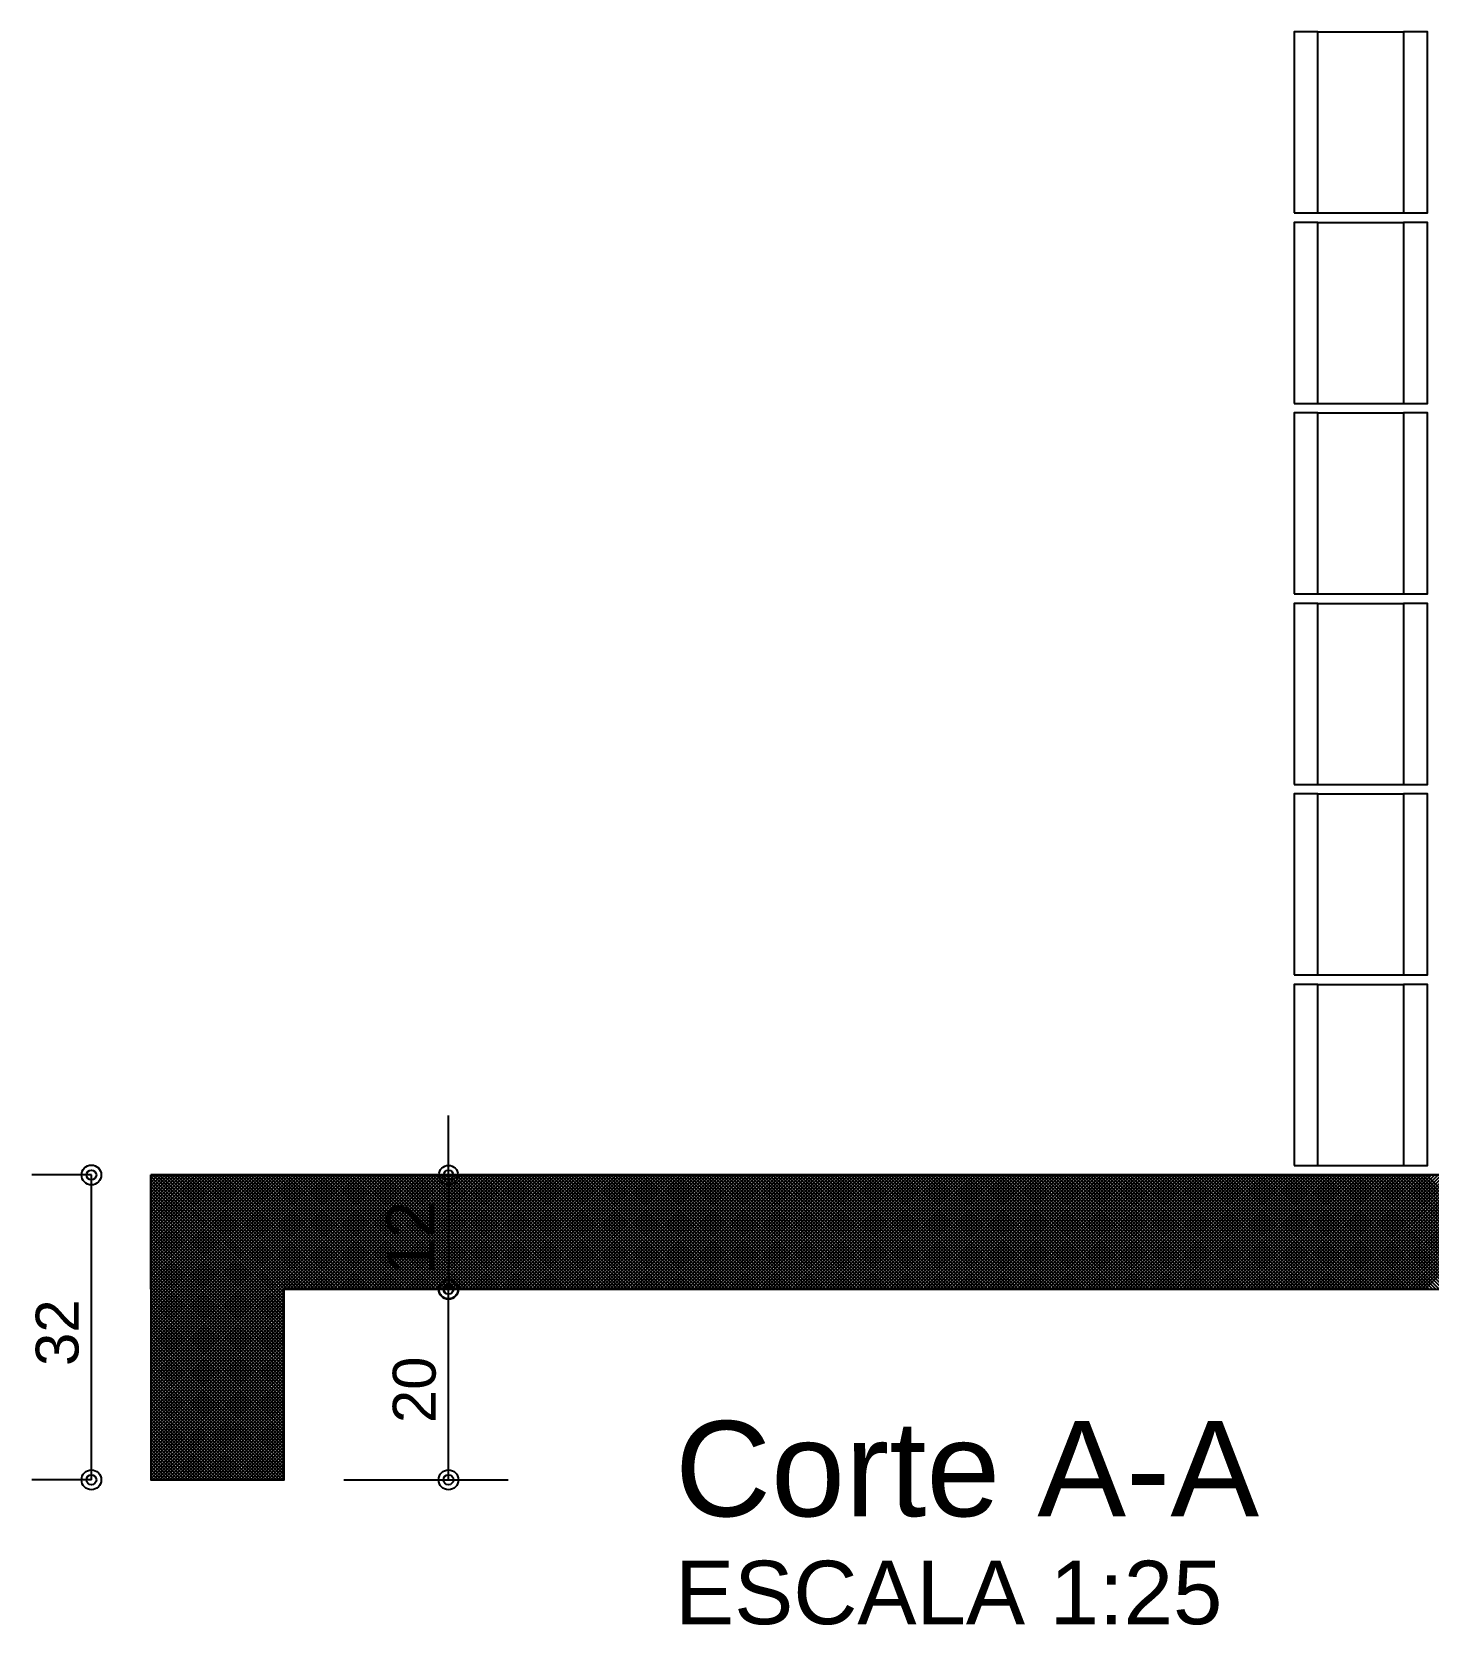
# Model space of a CAD drawing. Extents: x 0 to 119, y 0 to 84.
# Drawn here: x 26.77 to 32.64, y 18.91 to 25.6 of the extents above; entities that cross this region are included whole.
import ezdxf

# ---------------------------------------------------------------- set-up
doc = ezdxf.new("R2010")
doc.units = 0
doc.header["$MEASUREMENT"] = 0
for name, color, linetype in [('10', 252, 'CONTINUOUS'), ('24', 7, 'CONTINUOUS'), ('29', 9, 'CONTINUOUS'), ('32', 250, 'CONTINUOUS'), ('6', 178, 'CONTINUOUS'), ('9', 8, 'CONTINUOUS')]:
    doc.layers.add(name, color=color, linetype=linetype)
doc.styles.add('TQS_ARIAL', font='arial.ttf')

msp = doc.modelspace()

# ---------------------------------------------------------------- linework, layer by layer
at = {"layer": '10', "color": 252, "linetype": 'Continuous'}
for p, q in [((32.174711, 25.600229), (32.534711, 25.600229)), ((32.174711, 24.840229), (32.534711, 24.840229)), ((32.174711, 24.800229), (32.534711, 24.800229)), ((32.174711, 24.040229), (32.534711, 24.040229)), ((32.174711, 24.000229), (32.534711, 24.000229)), ((32.174711, 23.240229), (32.534711, 23.240229)), ((32.174711, 23.200229), (32.534711, 23.200229)), ((32.174711, 22.440229), (32.534711, 22.440229)), ((32.174711, 22.400229), (32.534711, 22.400229)), ((32.174711, 21.640229), (32.534711, 21.640229)), ((32.174711, 21.600229), (32.534711, 21.600229)), ((32.174711, 20.840229), (32.534711, 20.840229))]:
    msp.add_line(p, q, dxfattribs=at)
for points in [[(32.074711, 24.840229), (32.174711, 24.840229), (32.174711, 25.600229), (32.074711, 25.600229), (32.074711, 24.840229)], [(32.534711, 24.840229), (32.634711, 24.840229), (32.634711, 25.600229), (32.534711, 25.600229), (32.534711, 24.840229)], [(32.074711, 24.040229), (32.174711, 24.040229), (32.174711, 24.800229), (32.074711, 24.800229), (32.074711, 24.040229)], [(32.534711, 24.040229), (32.634711, 24.040229), (32.634711, 24.800229), (32.534711, 24.800229), (32.534711, 24.040229)], [(32.074711, 23.240229), (32.174711, 23.240229), (32.174711, 24.000229), (32.074711, 24.000229), (32.074711, 23.240229)], [(32.534711, 23.240229), (32.634711, 23.240229), (32.634711, 24.000229), (32.534711, 24.000229), (32.534711, 23.240229)], [(32.074711, 22.440229), (32.174711, 22.440229), (32.174711, 23.200229), (32.074711, 23.200229), (32.074711, 22.440229)], [(32.534711, 22.440229), (32.634711, 22.440229), (32.634711, 23.200229), (32.534711, 23.200229), (32.534711, 22.440229)], [(32.074711, 21.640229), (32.174711, 21.640229), (32.174711, 22.400229), (32.074711, 22.400229), (32.074711, 21.640229)], [(32.534711, 21.640229), (32.634711, 21.640229), (32.634711, 22.400229), (32.534711, 22.400229), (32.534711, 21.640229)], [(32.074711, 20.840229), (32.174711, 20.840229), (32.174711, 21.600229), (32.074711, 21.600229), (32.074711, 20.840229)], [(32.534711, 20.840229), (32.634711, 20.840229), (32.634711, 21.600229), (32.534711, 21.600229), (32.534711, 20.840229)]]:
    msp.add_lwpolyline(points, dxfattribs=at)
at = {"layer": '29', "color": 9, "linetype": 'Continuous'}
for p, q in [((27.274711, 19.765237), (28.309703, 20.800229)), ((27.274711, 19.779379), (28.295561, 20.800229)), ((27.274711, 19.793521), (28.281419, 20.800229)), ((27.274711, 19.807663), (28.267277, 20.800229)), ((27.274711, 19.821805), (28.253134, 20.800229)), ((27.274711, 19.835947), (28.238992, 20.800229)), ((27.274711, 19.850089), (28.22485, 20.800229)), ((27.274711, 19.864231), (28.210708, 20.800229)), ((27.274711, 19.878374), (28.196566, 20.800229)), ((27.274711, 19.892516), (28.182424, 20.800229)), ((27.274711, 19.906658), (28.168282, 20.800229)), ((27.274711, 19.9208), (28.154139, 20.800229)), ((27.274711, 19.934942), (28.139997, 20.800229)), ((27.274711, 19.949084), (28.125855, 20.800229)), ((27.274711, 19.963226), (28.111713, 20.800229)), ((27.274711, 19.977369), (28.097571, 20.800229)), ((27.274711, 19.991511), (28.083429, 20.800229)), ((27.274711, 20.005653), (28.069287, 20.800229)), ((27.274711, 20.019795), (28.055145, 20.800229)), ((27.274711, 20.033937), (28.041002, 20.800229)), ((27.274711, 20.048079), (28.02686, 20.800229)), ((27.274711, 20.062221), (28.012718, 20.800229)), ((27.274711, 20.076364), (27.998576, 20.800229)), ((27.274711, 20.090506), (27.984434, 20.800229)), ((27.274711, 20.104648), (27.970292, 20.800229)), ((27.274711, 20.11879), (27.95615, 20.800229)), ((27.274711, 20.132932), (27.942007, 20.800229)), ((27.274711, 20.147074), (27.927865, 20.800229)), ((27.274711, 20.161216), (27.913723, 20.800229)), ((27.274711, 20.175358), (27.899581, 20.800229)), ((27.274711, 20.189501), (27.885439, 20.800229)), ((27.274711, 20.203643), (27.871297, 20.800229)), ((27.274711, 20.217785), (27.857155, 20.800229)), ((27.274711, 20.231927), (27.843012, 20.800229)), ((27.274711, 20.246069), (27.82887, 20.800229)), ((27.274711, 20.260211), (27.814728, 20.800229)), ((27.274711, 20.274353), (27.800586, 20.800229)), ((27.274711, 20.288496), (27.786444, 20.800229)), ((27.274711, 20.302638), (27.772302, 20.800229)), ((27.274711, 20.31678), (27.75816, 20.800229)), ((27.274711, 20.330922), (27.744018, 20.800229)), ((27.274711, 20.345064), (27.729875, 20.800229)), ((27.274711, 20.359206), (27.715733, 20.800229)), ((27.274711, 20.373348), (27.701591, 20.800229)), ((27.274711, 20.38749), (27.687449, 20.800229)), ((27.274711, 20.401633), (27.673307, 20.800229)), ((27.274711, 20.415775), (27.659165, 20.800229)), ((27.274711, 20.429917), (27.645023, 20.800229)), ((27.274711, 20.444059), (27.63088, 20.800229)), ((27.274711, 20.458201), (27.616738, 20.800229)), ((27.274711, 20.472343), (27.602596, 20.800229)), ((27.274711, 20.486485), (27.588454, 20.800229)), ((27.274711, 20.500628), (27.574312, 20.800229)), ((27.274711, 20.51477), (27.56017, 20.800229)), ((27.274711, 20.528912), (27.546028, 20.800229)), ((27.274711, 20.543054), (27.531886, 20.800229)), ((27.274711, 20.557196), (27.517743, 20.800229)), ((27.274711, 20.571338), (27.503601, 20.800229)), ((27.274711, 20.58548), (27.489459, 20.800229)), ((27.274711, 20.599623), (27.475317, 20.800229)), ((27.274711, 20.613765), (27.461175, 20.800229)), ((27.274711, 20.627907), (27.447033, 20.800229)), ((27.274711, 20.642049), (27.432891, 20.800229)), ((27.274711, 20.656191), (27.418748, 20.800229)), ((27.274711, 20.670333), (27.404606, 20.800229)), ((27.274711, 20.684475), (27.390464, 20.800229)), ((27.274711, 20.698617), (27.376322, 20.800229)), ((27.274711, 20.71276), (27.36218, 20.800229)), ((27.274711, 20.726902), (27.348038, 20.800229)), ((27.274711, 20.741044), (27.333896, 20.800229)), ((27.274711, 20.755186), (27.319753, 20.800229)), ((27.274711, 20.769328), (27.305611, 20.800229)), ((27.274711, 20.78347), (27.291469, 20.800229)), ((27.274711, 20.797612), (27.277327, 20.800229)), ((27.274711, 20.794408), (27.834711, 20.234408)), ((27.274711, 20.780266), (27.834711, 20.220266)), ((27.274711, 20.766124), (27.834711, 20.206124)), ((27.274711, 20.751982), (27.834711, 20.191982)), ((27.283032, 20.800229), (27.834711, 20.248551)), ((27.297174, 20.800229), (27.834711, 20.262693)), ((27.311316, 20.800229), (27.834711, 20.276835)), ((27.325459, 20.800229), (27.834711, 20.290977)), ((27.339601, 20.800229), (27.834711, 20.305119)), ((27.353743, 20.800229), (27.834711, 20.320229)), ((27.367885, 20.800229), (27.847885, 20.320229)), ((27.382027, 20.800229), (27.862027, 20.320229)), ((27.396169, 20.800229), (27.876169, 20.320229)), ((27.410311, 20.800229), (27.890311, 20.320229)), ((27.424454, 20.800229), (27.904454, 20.320229)), ((27.438596, 20.800229), (27.918596, 20.320229)), ((27.452738, 20.800229), (27.932738, 20.320229)), ((27.46688, 20.800229), (27.94688, 20.320229)), ((27.481022, 20.800229), (27.961022, 20.320229)), ((27.495164, 20.800229), (27.975164, 20.320229)), ((27.509306, 20.800229), (27.989306, 20.320229)), ((27.523448, 20.800229), (28.003448, 20.320229)), ((27.537591, 20.800229), (28.017591, 20.320229)), ((27.551733, 20.800229), (28.031733, 20.320229)), ((27.565875, 20.800229), (28.045875, 20.320229)), ((27.580017, 20.800229), (28.060017, 20.320229)), ((27.594159, 20.800229), (28.074159, 20.320229)), ((27.608301, 20.800229), (28.088301, 20.320229)), ((27.622443, 20.800229), (28.102443, 20.320229)), ((27.636586, 20.800229), (28.116586, 20.320229)), ((27.650728, 20.800229), (28.130728, 20.320229)), ((27.66487, 20.800229), (28.14487, 20.320229)), ((27.679012, 20.800229), (28.159012, 20.320229)), ((27.693154, 20.800229), (28.173154, 20.320229)), ((27.707296, 20.800229), (28.187296, 20.320229)), ((27.721438, 20.800229), (28.201438, 20.320229)), ((27.735581, 20.800229), (28.215581, 20.320229)), ((27.749723, 20.800229), (28.229723, 20.320229)), ((27.763865, 20.800229), (28.243865, 20.320229)), ((27.778007, 20.800229), (28.258007, 20.320229)), ((27.792149, 20.800229), (28.272149, 20.320229)), ((27.806291, 20.800229), (28.286291, 20.320229)), ((27.820433, 20.800229), (28.300433, 20.320229)), ((27.834711, 20.800229), (28.314575, 20.320229)), ((27.843845, 20.320229), (28.323845, 20.800229)), ((27.848718, 20.800229), (28.328718, 20.320229)), ((27.857987, 20.320229), (28.337987, 20.800229)), ((27.86286, 20.800229), (28.34286, 20.320229)), ((27.872129, 20.320229), (28.352129, 20.800229)), ((27.877002, 20.800229), (28.357002, 20.320229)), ((27.886272, 20.320229), (28.366272, 20.800229)), ((27.891144, 20.800229), (28.371144, 20.320229)), ((27.900414, 20.320229), (28.380414, 20.800229)), ((27.905286, 20.800229), (28.385286, 20.320229)), ((27.914556, 20.320229), (28.394556, 20.800229)), ((27.919428, 20.800229), (28.399428, 20.320229)), ((27.928698, 20.320229), (28.408698, 20.800229)), ((27.93357, 20.800229), (28.41357, 20.320229)), ((27.94284, 20.320229), (28.42284, 20.800229)), ((27.947713, 20.800229), (28.427713, 20.320229)), ((27.956982, 20.320229), (28.436982, 20.800229)), ((27.961855, 20.800229), (28.441855, 20.320229)), ((27.971124, 20.320229), (28.451124, 20.800229)), ((27.975997, 20.800229), (28.455997, 20.320229)), ((27.985266, 20.320229), (28.465266, 20.800229)), ((27.990139, 20.800229), (28.470139, 20.320229)), ((27.999409, 20.320229), (28.479409, 20.800229)), ((28.004281, 20.800229), (28.484281, 20.320229)), ((28.013551, 20.320229), (28.493551, 20.800229)), ((28.018423, 20.800229), (28.498423, 20.320229)), ((28.027693, 20.320229), (28.507693, 20.800229)), ((28.032565, 20.800229), (28.512565, 20.320229)), ((28.041835, 20.320229), (28.521835, 20.800229)), ((28.046707, 20.800229), (28.526707, 20.320229)), ((28.055977, 20.320229), (28.535977, 20.800229)), ((28.06085, 20.800229), (28.54085, 20.320229)), ((28.070119, 20.320229), (28.550119, 20.800229)), ((28.074992, 20.800229), (28.554992, 20.320229)), ((28.084261, 20.320229), (28.564261, 20.800229)), ((28.089134, 20.800229), (28.569134, 20.320229)), ((28.098404, 20.320229), (28.578404, 20.800229)), ((28.103276, 20.800229), (28.583276, 20.320229)), ((28.112546, 20.320229), (28.592546, 20.800229)), ((28.117418, 20.800229), (28.597418, 20.320229)), ((28.126688, 20.320229), (28.606688, 20.800229)), ((28.13156, 20.800229), (28.61156, 20.320229)), ((28.14083, 20.320229), (28.62083, 20.800229)), ((28.145702, 20.800229), (28.625702, 20.320229)), ((28.154972, 20.320229), (28.634972, 20.800229)), ((28.159845, 20.800229), (28.639845, 20.320229)), ((28.169114, 20.320229), (28.649114, 20.800229)), ((28.173987, 20.800229), (28.653987, 20.320229)), ((28.183256, 20.320229), (28.663256, 20.800229)), ((28.188129, 20.800229), (28.668129, 20.320229)), ((28.197398, 20.320229), (28.677398, 20.800229)), ((28.202271, 20.800229), (28.682271, 20.320229)), ((28.211541, 20.320229), (28.691541, 20.800229)), ((28.216413, 20.800229), (28.696413, 20.320229)), ((28.225683, 20.320229), (28.705683, 20.800229)), ((28.230555, 20.800229), (28.710555, 20.320229)), ((28.239825, 20.320229), (28.719825, 20.800229)), ((28.244697, 20.800229), (28.724697, 20.320229)), ((28.253967, 20.320229), (28.733967, 20.800229)), ((28.25884, 20.800229), (28.73884, 20.320229)), ((28.268109, 20.320229), (28.748109, 20.800229)), ((28.272982, 20.800229), (28.752982, 20.320229)), ((28.282251, 20.320229), (28.762251, 20.800229)), ((28.287124, 20.800229), (28.767124, 20.320229)), ((28.296393, 20.320229), (28.776393, 20.800229)), ((28.301266, 20.800229), (28.781266, 20.320229)), ((28.310536, 20.320229), (28.790536, 20.800229)), ((28.315408, 20.800229), (28.795408, 20.320229)), ((28.324678, 20.320229), (28.804678, 20.800229)), ((28.32955, 20.800229), (28.80955, 20.320229)), ((28.33882, 20.320229), (28.81882, 20.800229)), ((28.343692, 20.800229), (28.823692, 20.320229)), ((28.352962, 20.320229), (28.832962, 20.800229)), ((28.357834, 20.800229), (28.837834, 20.320229)), ((28.367104, 20.320229), (28.847104, 20.800229)), ((28.371977, 20.800229), (28.851977, 20.320229)), ((28.381246, 20.320229), (28.861246, 20.800229)), ((28.386119, 20.800229), (28.866119, 20.320229)), ((28.395388, 20.320229), (28.875388, 20.800229)), ((28.400261, 20.800229), (28.880261, 20.320229)), ((28.409531, 20.320229), (28.889531, 20.800229)), ((28.414403, 20.800229), (28.894403, 20.320229)), ((28.423673, 20.320229), (28.903673, 20.800229)), ((28.428545, 20.800229), (28.908545, 20.320229)), ((28.437815, 20.320229), (28.917815, 20.800229)), ((28.442687, 20.800229), (28.922687, 20.320229)), ((28.451957, 20.320229), (28.931957, 20.800229)), ((28.456829, 20.800229), (28.936829, 20.320229)), ((28.466099, 20.320229), (28.946099, 20.800229)), ((28.470972, 20.800229), (28.950972, 20.320229)), ((28.480241, 20.320229), (28.960241, 20.800229)), ((28.485114, 20.800229), (28.965114, 20.320229)), ((28.494383, 20.320229), (28.974383, 20.800229)), ((28.499256, 20.800229), (28.979256, 20.320229)), ((28.508525, 20.320229), (28.988525, 20.800229)), ((28.513398, 20.800229), (28.993398, 20.320229)), ((28.522668, 20.320229), (29.002668, 20.800229)), ((28.52754, 20.800229), (29.00754, 20.320229)), ((28.53681, 20.320229), (29.01681, 20.800229)), ((28.541682, 20.800229), (29.021682, 20.320229)), ((28.550952, 20.320229), (29.030952, 20.800229)), ((28.555824, 20.800229), (29.035824, 20.320229)), ((28.565094, 20.320229), (29.045094, 20.800229)), ((28.569967, 20.800229), (29.049967, 20.320229)), ((28.579236, 20.320229), (29.059236, 20.800229)), ((28.584109, 20.800229), (29.064109, 20.320229)), ((28.593378, 20.320229), (29.073378, 20.800229)), ((28.598251, 20.800229), (29.078251, 20.320229)), ((28.60752, 20.320229), (29.08752, 20.800229)), ((28.612393, 20.800229), (29.092393, 20.320229)), ((28.621663, 20.320229), (29.101663, 20.800229)), ((28.626535, 20.800229), (29.106535, 20.320229)), ((28.635805, 20.320229), (29.115805, 20.800229)), ((28.640677, 20.800229), (29.120677, 20.320229)), ((28.649947, 20.320229), (29.129947, 20.800229)), ((28.654819, 20.800229), (29.134819, 20.320229)), ((28.664089, 20.320229), (29.144089, 20.800229)), ((28.668961, 20.800229), (29.148961, 20.320229)), ((28.678231, 20.320229), (29.158231, 20.800229)), ((28.683104, 20.800229), (29.163104, 20.320229)), ((28.692373, 20.320229), (29.172373, 20.800229)), ((28.697246, 20.800229), (29.177246, 20.320229)), ((28.706515, 20.320229), (29.186515, 20.800229)), ((28.711388, 20.800229), (29.191388, 20.320229)), ((28.720658, 20.320229), (29.200658, 20.800229)), ((28.72553, 20.800229), (29.20553, 20.320229)), ((28.7348, 20.320229), (29.2148, 20.800229)), ((28.739672, 20.800229), (29.219672, 20.320229)), ((28.748942, 20.320229), (29.228942, 20.800229)), ((28.753814, 20.800229), (29.233814, 20.320229)), ((28.763084, 20.320229), (29.243084, 20.800229)), ((28.767956, 20.800229), (29.247956, 20.320229)), ((28.777226, 20.320229), (29.257226, 20.800229)), ((28.782099, 20.800229), (29.262099, 20.320229)), ((28.791368, 20.320229), (29.271368, 20.800229)), ((28.796241, 20.800229), (29.276241, 20.320229)), ((28.80551, 20.320229), (29.28551, 20.800229)), ((28.810383, 20.800229), (29.290383, 20.320229)), ((28.819652, 20.320229), (29.299652, 20.800229)), ((28.824525, 20.800229), (29.304525, 20.320229)), ((28.833795, 20.320229), (29.313795, 20.800229)), ((28.838667, 20.800229), (29.318667, 20.320229)), ((28.847937, 20.320229), (29.327937, 20.800229)), ((28.852809, 20.800229), (29.332809, 20.320229)), ((28.862079, 20.320229), (29.342079, 20.800229)), ((28.866951, 20.800229), (29.346951, 20.320229)), ((28.876221, 20.320229), (29.356221, 20.800229)), ((28.881093, 20.800229), (29.361093, 20.320229)), ((28.890363, 20.320229), (29.370363, 20.800229)), ((28.895236, 20.800229), (29.375236, 20.320229)), ((28.904505, 20.320229), (29.384505, 20.800229)), ((28.909378, 20.800229), (29.389378, 20.320229)), ((28.918647, 20.320229), (29.398647, 20.800229)), ((28.92352, 20.800229), (29.40352, 20.320229)), ((28.93279, 20.320229), (29.41279, 20.800229)), ((28.937662, 20.800229), (29.417662, 20.320229)), ((28.946932, 20.320229), (29.426932, 20.800229)), ((28.951804, 20.800229), (29.431804, 20.320229)), ((28.961074, 20.320229), (29.441074, 20.800229)), ((28.965946, 20.800229), (29.445946, 20.320229)), ((28.975216, 20.320229), (29.455216, 20.800229)), ((28.980088, 20.800229), (29.460088, 20.320229)), ((28.989358, 20.320229), (29.469358, 20.800229)), ((28.994231, 20.800229), (29.474231, 20.320229)), ((29.0035, 20.320229), (29.4835, 20.800229)), ((29.008373, 20.800229), (29.488373, 20.320229)), ((29.017642, 20.320229), (29.497642, 20.800229)), ((29.022515, 20.800229), (29.502515, 20.320229)), ((29.031784, 20.320229), (29.511784, 20.800229)), ((29.036657, 20.800229), (29.516657, 20.320229)), ((29.045927, 20.320229), (29.525927, 20.800229)), ((29.050799, 20.800229), (29.530799, 20.320229)), ((29.060069, 20.320229), (29.540069, 20.800229)), ((29.064941, 20.800229), (29.544941, 20.320229)), ((29.074211, 20.320229), (29.554211, 20.800229)), ((29.079083, 20.800229), (29.559083, 20.320229)), ((29.088353, 20.320229), (29.568353, 20.800229)), ((29.093226, 20.800229), (29.573226, 20.320229)), ((29.102495, 20.320229), (29.582495, 20.800229)), ((29.107368, 20.800229), (29.587368, 20.320229)), ((29.116637, 20.320229), (29.596637, 20.800229)), ((29.12151, 20.800229), (29.60151, 20.320229)), ((29.130779, 20.320229), (29.610779, 20.800229)), ((29.135652, 20.800229), (29.615652, 20.320229)), ((29.144922, 20.320229), (29.624922, 20.800229)), ((29.149794, 20.800229), (29.629794, 20.320229)), ((29.159064, 20.320229), (29.639064, 20.800229)), ((29.163936, 20.800229), (29.643936, 20.320229)), ((29.173206, 20.320229), (29.653206, 20.800229)), ((29.178078, 20.800229), (29.658078, 20.320229)), ((29.187348, 20.320229), (29.667348, 20.800229)), ((29.19222, 20.800229), (29.67222, 20.320229)), ((29.20149, 20.320229), (29.68149, 20.800229)), ((29.206363, 20.800229), (29.686363, 20.320229)), ((29.215632, 20.320229), (29.695632, 20.800229)), ((29.220505, 20.800229), (29.700505, 20.320229)), ((29.229774, 20.320229), (29.709774, 20.800229)), ((29.234647, 20.800229), (29.714647, 20.320229)), ((29.243917, 20.320229), (29.723917, 20.800229)), ((29.248789, 20.800229), (29.728789, 20.320229)), ((29.258059, 20.320229), (29.738059, 20.800229)), ((29.262931, 20.800229), (29.742931, 20.320229)), ((29.272201, 20.320229), (29.752201, 20.800229)), ((29.277073, 20.800229), (29.757073, 20.320229)), ((29.286343, 20.320229), (29.766343, 20.800229)), ((29.291215, 20.800229), (29.771215, 20.320229)), ((29.300485, 20.320229), (29.780485, 20.800229)), ((29.305358, 20.800229), (29.785358, 20.320229)), ((29.314627, 20.320229), (29.794627, 20.800229)), ((29.3195, 20.800229), (29.7995, 20.320229)), ((29.328769, 20.320229), (29.808769, 20.800229)), ((29.333642, 20.800229), (29.813642, 20.320229)), ((29.342911, 20.320229), (29.822911, 20.800229)), ((29.347784, 20.800229), (29.827784, 20.320229)), ((29.357054, 20.320229), (29.837054, 20.800229)), ((29.361926, 20.800229), (29.841926, 20.320229)), ((29.371196, 20.320229), (29.851196, 20.800229)), ((29.376068, 20.800229), (29.856068, 20.320229)), ((29.385338, 20.320229), (29.865338, 20.800229)), ((29.39021, 20.800229), (29.87021, 20.320229)), ((29.39948, 20.320229), (29.87948, 20.800229)), ((29.404353, 20.800229), (29.884353, 20.320229)), ((29.413622, 20.320229), (29.893622, 20.800229)), ((29.418495, 20.800229), (29.898495, 20.320229)), ((29.427764, 20.320229), (29.907764, 20.800229)), ((29.432637, 20.800229), (29.912637, 20.320229)), ((29.441906, 20.320229), (29.921906, 20.800229)), ((29.446779, 20.800229), (29.926779, 20.320229)), ((29.456049, 20.320229), (29.936049, 20.800229)), ((29.460921, 20.800229), (29.940921, 20.320229)), ((29.470191, 20.320229), (29.950191, 20.800229)), ((29.475063, 20.800229), (29.955063, 20.320229)), ((29.484333, 20.320229), (29.964333, 20.800229)), ((29.489205, 20.800229), (29.969205, 20.320229)), ((29.498475, 20.320229), (29.978475, 20.800229)), ((29.503347, 20.800229), (29.983347, 20.320229)), ((29.512617, 20.320229), (29.992617, 20.800229)), ((29.51749, 20.800229), (29.99749, 20.320229)), ((29.526759, 20.320229), (30.006759, 20.800229)), ((29.531632, 20.800229), (30.011632, 20.320229)), ((29.540901, 20.320229), (30.020901, 20.800229)), ((29.545774, 20.800229), (30.025774, 20.320229)), ((29.555044, 20.320229), (30.035044, 20.800229)), ((29.559916, 20.800229), (30.039916, 20.320229)), ((29.569186, 20.320229), (30.049186, 20.800229)), ((29.574058, 20.800229), (30.054058, 20.320229)), ((29.583328, 20.320229), (30.063328, 20.800229)), ((29.5882, 20.800229), (30.0682, 20.320229)), ((29.59747, 20.320229), (30.07747, 20.800229)), ((29.602342, 20.800229), (30.082342, 20.320229)), ((29.611612, 20.320229), (30.091612, 20.800229)), ((29.616485, 20.800229), (30.096485, 20.320229)), ((29.625754, 20.320229), (30.105754, 20.800229)), ((29.630627, 20.800229), (30.110627, 20.320229)), ((29.639896, 20.320229), (30.119896, 20.800229)), ((29.644769, 20.800229), (30.124769, 20.320229)), ((29.654038, 20.320229), (30.134038, 20.800229)), ((29.658911, 20.800229), (30.138911, 20.320229)), ((29.668181, 20.320229), (30.148181, 20.800229)), ((29.673053, 20.800229), (30.153053, 20.320229)), ((29.682323, 20.320229), (30.162323, 20.800229)), ((29.687195, 20.800229), (30.167195, 20.320229)), ((29.696465, 20.320229), (30.176465, 20.800229)), ((29.701337, 20.800229), (30.181337, 20.320229)), ((29.710607, 20.320229), (30.190607, 20.800229)), ((29.715479, 20.800229), (30.195479, 20.320229)), ((29.724749, 20.320229), (30.204749, 20.800229)), ((29.729622, 20.800229), (30.209622, 20.320229)), ((29.738891, 20.320229), (30.218891, 20.800229)), ((29.743764, 20.800229), (30.223764, 20.320229)), ((29.753033, 20.320229), (30.233033, 20.800229)), ((29.757906, 20.800229), (30.237906, 20.320229)), ((29.767176, 20.320229), (30.247176, 20.800229)), ((29.772048, 20.800229), (30.252048, 20.320229)), ((29.781318, 20.320229), (30.261318, 20.800229)), ((29.78619, 20.800229), (30.26619, 20.320229)), ((29.79546, 20.320229), (30.27546, 20.800229)), ((29.800332, 20.800229), (30.280332, 20.320229)), ((29.809602, 20.320229), (30.289602, 20.800229)), ((29.814474, 20.800229), (30.294474, 20.320229)), ((29.823744, 20.320229), (30.303744, 20.800229)), ((29.828617, 20.800229), (30.308617, 20.320229)), ((29.837886, 20.320229), (30.317886, 20.800229)), ((29.842759, 20.800229), (30.322759, 20.320229)), ((29.852028, 20.320229), (30.332028, 20.800229)), ((29.856901, 20.800229), (30.336901, 20.320229)), ((29.86617, 20.320229), (30.34617, 20.800229)), ((29.871043, 20.800229), (30.351043, 20.320229)), ((29.880313, 20.320229), (30.360313, 20.800229)), ((29.885185, 20.800229), (30.365185, 20.320229)), ((29.894455, 20.320229), (30.374455, 20.800229)), ((29.899327, 20.800229), (30.379327, 20.320229)), ((29.908597, 20.320229), (30.388597, 20.800229)), ((29.913469, 20.800229), (30.393469, 20.320229)), ((29.922739, 20.320229), (30.402739, 20.800229)), ((29.927612, 20.800229), (30.407612, 20.320229)), ((29.936881, 20.320229), (30.416881, 20.800229)), ((29.941754, 20.800229), (30.421754, 20.320229)), ((29.951023, 20.320229), (30.431023, 20.800229)), ((29.955896, 20.800229), (30.435896, 20.320229)), ((29.965165, 20.320229), (30.445165, 20.800229)), ((29.970038, 20.800229), (30.450038, 20.320229)), ((29.979308, 20.320229), (30.459308, 20.800229)), ((29.98418, 20.800229), (30.46418, 20.320229)), ((29.99345, 20.320229), (30.47345, 20.800229)), ((29.998322, 20.800229), (30.478322, 20.320229)), ((30.007592, 20.320229), (30.487592, 20.800229)), ((30.012464, 20.800229), (30.492464, 20.320229)), ((30.021734, 20.320229), (30.501734, 20.800229)), ((30.026606, 20.800229), (30.506606, 20.320229)), ((30.035876, 20.320229), (30.515876, 20.800229)), ((30.040749, 20.800229), (30.520749, 20.320229)), ((30.050018, 20.320229), (30.530018, 20.800229)), ((30.054891, 20.800229), (30.534891, 20.320229)), ((30.06416, 20.320229), (30.54416, 20.800229)), ((30.069033, 20.800229), (30.549033, 20.320229)), ((30.078303, 20.320229), (30.558303, 20.800229)), ((30.083175, 20.800229), (30.563175, 20.320229)), ((30.092445, 20.320229), (30.572445, 20.800229)), ((30.097317, 20.800229), (30.577317, 20.320229)), ((30.106587, 20.320229), (30.586587, 20.800229)), ((30.111459, 20.800229), (30.591459, 20.320229)), ((30.120729, 20.320229), (30.600729, 20.800229)), ((30.125601, 20.800229), (30.605601, 20.320229)), ((30.134871, 20.320229), (30.614871, 20.800229)), ((30.139744, 20.800229), (30.619744, 20.320229)), ((30.149013, 20.320229), (30.629013, 20.800229)), ((30.153886, 20.800229), (30.633886, 20.320229)), ((30.163155, 20.320229), (30.643155, 20.800229)), ((30.168028, 20.800229), (30.648028, 20.320229)), ((30.177297, 20.320229), (30.657297, 20.800229)), ((30.18217, 20.800229), (30.66217, 20.320229)), ((30.19144, 20.320229), (30.67144, 20.800229)), ((30.196312, 20.800229), (30.676312, 20.320229)), ((30.205582, 20.320229), (30.685582, 20.800229)), ((30.210454, 20.800229), (30.690454, 20.320229)), ((30.219724, 20.320229), (30.699724, 20.800229)), ((30.224596, 20.800229), (30.704596, 20.320229)), ((30.233866, 20.320229), (30.713866, 20.800229)), ((30.238739, 20.800229), (30.718739, 20.320229)), ((30.248008, 20.320229), (30.728008, 20.800229)), ((30.252881, 20.800229), (30.732881, 20.320229)), ((30.26215, 20.320229), (30.74215, 20.800229)), ((30.267023, 20.800229), (30.747023, 20.320229)), ((30.276292, 20.320229), (30.756292, 20.800229)), ((30.281165, 20.800229), (30.761165, 20.320229)), ((30.290435, 20.320229), (30.770435, 20.800229)), ((30.295307, 20.800229), (30.775307, 20.320229)), ((30.304577, 20.320229), (30.784577, 20.800229)), ((30.309449, 20.800229), (30.789449, 20.320229)), ((30.318719, 20.320229), (30.798719, 20.800229)), ((30.323591, 20.800229), (30.803591, 20.320229)), ((30.332861, 20.320229), (30.812861, 20.800229)), ((30.337733, 20.800229), (30.817733, 20.320229)), ((30.347003, 20.320229), (30.827003, 20.800229)), ((30.351876, 20.800229), (30.831876, 20.320229)), ((30.361145, 20.320229), (30.841145, 20.800229)), ((30.366018, 20.800229), (30.846018, 20.320229)), ((30.375287, 20.320229), (30.855287, 20.800229)), ((30.38016, 20.800229), (30.86016, 20.320229)), ((30.38943, 20.320229), (30.86943, 20.800229)), ((30.394302, 20.800229), (30.874302, 20.320229)), ((30.403572, 20.320229), (30.883572, 20.800229)), ((30.408444, 20.800229), (30.888444, 20.320229)), ((30.417714, 20.320229), (30.897714, 20.800229)), ((30.422586, 20.800229), (30.902586, 20.320229)), ((30.431856, 20.320229), (30.911856, 20.800229)), ((30.436728, 20.800229), (30.916728, 20.320229)), ((30.445998, 20.320229), (30.925998, 20.800229)), ((30.450871, 20.800229), (30.930871, 20.320229)), ((30.46014, 20.320229), (30.94014, 20.800229)), ((30.465013, 20.800229), (30.945013, 20.320229)), ((30.474282, 20.320229), (30.954282, 20.800229)), ((30.479155, 20.800229), (30.959155, 20.320229)), ((30.488424, 20.320229), (30.968424, 20.800229)), ((30.493297, 20.800229), (30.973297, 20.320229)), ((30.502567, 20.320229), (30.982567, 20.800229)), ((30.507439, 20.800229), (30.987439, 20.320229)), ((30.516709, 20.320229), (30.996709, 20.800229)), ((30.521581, 20.800229), (31.001581, 20.320229)), ((30.530851, 20.320229), (31.010851, 20.800229)), ((30.535723, 20.800229), (31.015723, 20.320229)), ((30.544993, 20.320229), (31.024993, 20.800229)), ((30.549865, 20.800229), (31.029865, 20.320229)), ((30.559135, 20.320229), (31.039135, 20.800229)), ((30.564008, 20.800229), (31.044008, 20.320229)), ((30.573277, 20.320229), (31.053277, 20.800229)), ((30.57815, 20.800229), (31.05815, 20.320229)), ((30.587419, 20.320229), (31.067419, 20.800229)), ((30.592292, 20.800229), (31.072292, 20.320229)), ((30.601562, 20.320229), (31.081562, 20.800229)), ((30.606434, 20.800229), (31.086434, 20.320229)), ((30.615704, 20.320229), (31.095704, 20.800229)), ((30.620576, 20.800229), (31.100576, 20.320229)), ((30.629846, 20.320229), (31.109846, 20.800229)), ((30.634718, 20.800229), (31.114718, 20.320229)), ((30.643988, 20.320229), (31.123988, 20.800229)), ((30.64886, 20.800229), (31.12886, 20.320229)), ((30.65813, 20.320229), (31.13813, 20.800229)), ((30.663003, 20.800229), (31.143003, 20.320229)), ((30.672272, 20.320229), (31.152272, 20.800229)), ((30.677145, 20.800229), (31.157145, 20.320229)), ((30.686414, 20.320229), (31.166414, 20.800229)), ((30.691287, 20.800229), (31.171287, 20.320229)), ((30.700556, 20.320229), (31.180556, 20.800229)), ((30.705429, 20.800229), (31.185429, 20.320229)), ((30.714699, 20.320229), (31.194699, 20.800229)), ((30.719571, 20.800229), (31.199571, 20.320229)), ((30.728841, 20.320229), (31.208841, 20.800229)), ((30.733713, 20.800229), (31.213713, 20.320229)), ((30.742983, 20.320229), (31.222983, 20.800229)), ((30.747855, 20.800229), (31.227855, 20.320229)), ((30.757125, 20.320229), (31.237125, 20.800229)), ((30.761998, 20.800229), (31.241998, 20.320229)), ((30.771267, 20.320229), (31.251267, 20.800229)), ((30.77614, 20.800229), (31.25614, 20.320229)), ((30.785409, 20.320229), (31.265409, 20.800229)), ((30.790282, 20.800229), (31.270282, 20.320229)), ((30.799551, 20.320229), (31.279551, 20.800229)), ((30.804424, 20.800229), (31.284424, 20.320229)), ((30.813694, 20.320229), (31.293694, 20.800229)), ((30.818566, 20.800229), (31.298566, 20.320229)), ((30.827836, 20.320229), (31.307836, 20.800229)), ((30.832708, 20.800229), (31.312708, 20.320229)), ((30.841978, 20.320229), (31.321978, 20.800229)), ((30.84685, 20.800229), (31.32685, 20.320229)), ((30.85612, 20.320229), (31.33612, 20.800229)), ((30.860992, 20.800229), (31.340992, 20.320229)), ((30.870262, 20.320229), (31.350262, 20.800229)), ((30.875135, 20.800229), (31.355135, 20.320229)), ((30.884404, 20.320229), (31.364404, 20.800229)), ((30.889277, 20.800229), (31.369277, 20.320229)), ((30.898546, 20.320229), (31.378546, 20.800229)), ((30.903419, 20.800229), (31.383419, 20.320229)), ((30.912689, 20.320229), (31.392689, 20.800229)), ((30.917561, 20.800229), (31.397561, 20.320229)), ((30.926831, 20.320229), (31.406831, 20.800229)), ((30.931703, 20.800229), (31.411703, 20.320229)), ((30.940973, 20.320229), (31.420973, 20.800229)), ((30.945845, 20.800229), (31.425845, 20.320229)), ((30.955115, 20.320229), (31.435115, 20.800229)), ((30.959987, 20.800229), (31.439987, 20.320229)), ((30.969257, 20.320229), (31.449257, 20.800229)), ((30.97413, 20.800229), (31.45413, 20.320229)), ((30.983399, 20.320229), (31.463399, 20.800229)), ((30.988272, 20.800229), (31.468272, 20.320229)), ((30.997541, 20.320229), (31.477541, 20.800229)), ((31.002414, 20.800229), (31.482414, 20.320229)), ((31.011683, 20.320229), (31.491683, 20.800229)), ((31.016556, 20.800229), (31.496556, 20.320229)), ((31.025826, 20.320229), (31.505826, 20.800229)), ((31.030698, 20.800229), (31.510698, 20.320229)), ((31.039968, 20.320229), (31.519968, 20.800229)), ((31.04484, 20.800229), (31.52484, 20.320229)), ((31.05411, 20.320229), (31.53411, 20.800229)), ((31.058982, 20.800229), (31.538982, 20.320229)), ((31.068252, 20.320229), (31.548252, 20.800229)), ((31.073125, 20.800229), (31.553125, 20.320229)), ((31.082394, 20.320229), (31.562394, 20.800229)), ((31.087267, 20.800229), (31.567267, 20.320229)), ((31.096536, 20.320229), (31.576536, 20.800229)), ((31.101409, 20.800229), (31.581409, 20.320229)), ((31.110678, 20.320229), (31.590678, 20.800229)), ((31.115551, 20.800229), (31.595551, 20.320229)), ((31.124821, 20.320229), (31.604821, 20.800229)), ((31.129693, 20.800229), (31.609693, 20.320229)), ((31.138963, 20.320229), (31.618963, 20.800229)), ((31.143835, 20.800229), (31.623835, 20.320229)), ((31.153105, 20.320229), (31.633105, 20.800229)), ((31.157977, 20.800229), (31.637977, 20.320229)), ((31.167247, 20.320229), (31.647247, 20.800229)), ((31.172119, 20.800229), (31.652119, 20.320229)), ((31.181389, 20.320229), (31.661389, 20.800229)), ((31.186262, 20.800229), (31.666262, 20.320229)), ((31.195531, 20.320229), (31.675531, 20.800229)), ((31.200404, 20.800229), (31.680404, 20.320229)), ((31.209673, 20.320229), (31.689673, 20.800229)), ((31.214546, 20.800229), (31.694546, 20.320229)), ((31.223816, 20.320229), (31.703816, 20.800229)), ((31.228688, 20.800229), (31.708688, 20.320229)), ((31.237958, 20.320229), (31.717958, 20.800229)), ((31.24283, 20.800229), (31.72283, 20.320229)), ((31.2521, 20.320229), (31.7321, 20.800229)), ((31.256972, 20.800229), (31.736972, 20.320229)), ((31.266242, 20.320229), (31.746242, 20.800229)), ((31.271114, 20.800229), (31.751114, 20.320229)), ((31.280384, 20.320229), (31.760384, 20.800229)), ((31.285257, 20.800229), (31.765257, 20.320229)), ((31.294526, 20.320229), (31.774526, 20.800229)), ((31.299399, 20.800229), (31.779399, 20.320229)), ((31.308668, 20.320229), (31.788668, 20.800229)), ((31.313541, 20.800229), (31.793541, 20.320229)), ((31.32281, 20.320229), (31.80281, 20.800229)), ((31.327683, 20.800229), (31.807683, 20.320229)), ((31.336953, 20.320229), (31.816953, 20.800229)), ((31.341825, 20.800229), (31.821825, 20.320229)), ((31.351095, 20.320229), (31.831095, 20.800229)), ((31.355967, 20.800229), (31.835967, 20.320229)), ((31.365237, 20.320229), (31.845237, 20.800229)), ((31.370109, 20.800229), (31.850109, 20.320229)), ((31.379379, 20.320229), (31.859379, 20.800229)), ((31.384252, 20.800229), (31.864252, 20.320229)), ((31.393521, 20.320229), (31.873521, 20.800229)), ((31.398394, 20.800229), (31.878394, 20.320229)), ((31.407663, 20.320229), (31.887663, 20.800229)), ((31.412536, 20.800229), (31.892536, 20.320229)), ((31.421805, 20.320229), (31.901805, 20.800229)), ((31.426678, 20.800229), (31.906678, 20.320229)), ((31.435948, 20.320229), (31.915948, 20.800229)), ((31.44082, 20.800229), (31.92082, 20.320229)), ((31.45009, 20.320229), (31.93009, 20.800229)), ((31.454962, 20.800229), (31.934962, 20.320229)), ((31.464232, 20.320229), (31.944232, 20.800229)), ((31.469104, 20.800229), (31.949104, 20.320229)), ((31.478374, 20.320229), (31.958374, 20.800229)), ((31.483246, 20.800229), (31.963246, 20.320229)), ((31.492516, 20.320229), (31.972516, 20.800229)), ((31.497389, 20.800229), (31.977389, 20.320229)), ((31.506658, 20.320229), (31.986658, 20.800229)), ((31.511531, 20.800229), (31.991531, 20.320229)), ((31.5208, 20.320229), (32.0008, 20.800229)), ((31.525673, 20.800229), (32.005673, 20.320229)), ((31.534942, 20.320229), (32.014942, 20.800229)), ((31.539815, 20.800229), (32.019815, 20.320229)), ((31.549085, 20.320229), (32.029085, 20.800229)), ((31.553957, 20.800229), (32.033957, 20.320229)), ((31.563227, 20.320229), (32.043227, 20.800229)), ((31.568099, 20.800229), (32.048099, 20.320229)), ((31.577369, 20.320229), (32.057369, 20.800229)), ((31.582241, 20.800229), (32.062241, 20.320229)), ((31.591511, 20.320229), (32.071511, 20.800229)), ((31.596384, 20.800229), (32.076384, 20.320229)), ((31.605653, 20.320229), (32.085653, 20.800229)), ((31.610526, 20.800229), (32.090526, 20.320229)), ((31.619795, 20.320229), (32.099795, 20.800229)), ((31.624668, 20.800229), (32.104668, 20.320229)), ((31.633937, 20.320229), (32.113937, 20.800229)), ((31.63881, 20.800229), (32.11881, 20.320229)), ((31.64808, 20.320229), (32.12808, 20.800229)), ((31.652952, 20.800229), (32.132952, 20.320229)), ((31.662222, 20.320229), (32.142222, 20.800229)), ((31.667094, 20.800229), (32.147094, 20.320229)), ((31.676364, 20.320229), (32.156364, 20.800229)), ((31.681236, 20.800229), (32.161236, 20.320229)), ((31.690506, 20.320229), (32.170506, 20.800229)), ((31.695378, 20.800229), (32.175378, 20.320229)), ((31.704648, 20.320229), (32.184648, 20.800229)), ((31.709521, 20.800229), (32.189521, 20.320229)), ((31.71879, 20.320229), (32.19879, 20.800229)), ((31.723663, 20.800229), (32.203663, 20.320229)), ((31.732932, 20.320229), (32.212932, 20.800229)), ((31.737805, 20.800229), (32.217805, 20.320229)), ((31.747075, 20.320229), (32.227075, 20.800229)), ((31.751947, 20.800229), (32.231947, 20.320229)), ((31.761217, 20.320229), (32.241217, 20.800229)), ((31.766089, 20.800229), (32.246089, 20.320229)), ((31.775359, 20.320229), (32.255359, 20.800229)), ((31.780231, 20.800229), (32.260231, 20.320229)), ((31.789501, 20.320229), (32.269501, 20.800229)), ((31.794373, 20.800229), (32.274373, 20.320229)), ((31.803643, 20.320229), (32.283643, 20.800229)), ((31.808516, 20.800229), (32.288516, 20.320229)), ((31.817785, 20.320229), (32.297785, 20.800229)), ((31.822658, 20.800229), (32.302658, 20.320229)), ((31.831927, 20.320229), (32.311927, 20.800229)), ((31.8368, 20.800229), (32.3168, 20.320229)), ((31.846069, 20.320229), (32.326069, 20.800229)), ((31.850942, 20.800229), (32.330942, 20.320229)), ((31.860212, 20.320229), (32.340212, 20.800229)), ((31.865084, 20.800229), (32.345084, 20.320229)), ((31.874354, 20.320229), (32.354354, 20.800229)), ((31.879226, 20.800229), (32.359226, 20.320229)), ((31.888496, 20.320229), (32.368496, 20.800229)), ((31.893368, 20.800229), (32.373368, 20.320229)), ((31.902638, 20.320229), (32.382638, 20.800229)), ((31.907511, 20.800229), (32.387511, 20.320229)), ((31.91678, 20.320229), (32.39678, 20.800229)), ((31.921653, 20.800229), (32.401653, 20.320229)), ((31.930922, 20.320229), (32.410922, 20.800229)), ((31.935795, 20.800229), (32.415795, 20.320229)), ((31.945064, 20.320229), (32.425064, 20.800229)), ((31.949937, 20.800229), (32.429937, 20.320229)), ((31.959207, 20.320229), (32.439207, 20.800229)), ((31.964079, 20.800229), (32.444079, 20.320229)), ((31.973349, 20.320229), (32.453349, 20.800229)), ((31.978221, 20.800229), (32.458221, 20.320229)), ((31.987491, 20.320229), (32.467491, 20.800229)), ((31.992363, 20.800229), (32.472363, 20.320229)), ((32.001633, 20.320229), (32.481633, 20.800229)), ((32.006505, 20.800229), (32.486505, 20.320229)), ((32.015775, 20.320229), (32.495775, 20.800229)), ((32.020648, 20.800229), (32.500648, 20.320229)), ((32.029917, 20.320229), (32.509917, 20.800229)), ((32.03479, 20.800229), (32.51479, 20.320229)), ((32.044059, 20.320229), (32.524059, 20.800229)), ((32.048932, 20.800229), (32.528932, 20.320229)), ((32.058202, 20.320229), (32.538202, 20.800229)), ((32.063074, 20.800229), (32.543074, 20.320229)), ((32.072344, 20.320229), (32.552344, 20.800229)), ((32.077216, 20.800229), (32.557216, 20.320229)), ((32.086486, 20.320229), (32.566486, 20.800229)), ((32.091358, 20.800229), (32.571358, 20.320229)), ((32.100628, 20.320229), (32.580628, 20.800229)), ((32.1055, 20.800229), (32.5855, 20.320229)), ((32.11477, 20.320229), (32.59477, 20.800229)), ((32.119643, 20.800229), (32.599643, 20.320229)), ((32.128912, 20.320229), (32.608912, 20.800229)), ((32.133785, 20.800229), (32.613785, 20.320229)), ((32.143054, 20.320229), (32.623054, 20.800229)), ((32.147927, 20.800229), (32.627927, 20.320229)), ((32.157196, 20.320229), (32.637196, 20.800229)), ((32.162069, 20.800229), (32.642069, 20.320229)), ((32.171339, 20.320229), (32.651339, 20.800229)), ((32.176211, 20.800229), (32.656211, 20.320229)), ((32.185481, 20.320229), (32.665481, 20.800229)), ((32.190353, 20.800229), (32.670353, 20.320229)), ((32.199623, 20.320229), (32.679623, 20.800229)), ((32.204495, 20.800229), (32.684495, 20.320229)), ((32.213765, 20.320229), (32.693765, 20.800229)), ((32.218638, 20.800229), (32.698638, 20.320229)), ((32.227907, 20.320229), (32.707907, 20.800229)), ((32.23278, 20.800229), (32.71278, 20.320229)), ((32.242049, 20.320229), (32.722049, 20.800229)), ((32.246922, 20.800229), (32.726922, 20.320229)), ((32.256191, 20.320229), (32.736191, 20.800229)), ((32.261064, 20.800229), (32.741064, 20.320229)), ((32.270334, 20.320229), (32.750334, 20.800229)), ((32.275206, 20.800229), (32.755206, 20.320229)), ((32.284476, 20.320229), (32.764476, 20.800229)), ((32.289348, 20.800229), (32.769348, 20.320229)), ((32.298618, 20.320229), (32.778618, 20.800229)), ((32.30349, 20.800229), (32.78349, 20.320229)), ((32.31276, 20.320229), (32.79276, 20.800229)), ((32.317632, 20.800229), (32.797632, 20.320229)), ((32.326902, 20.320229), (32.806902, 20.800229)), ((32.331775, 20.800229), (32.811775, 20.320229)), ((32.341044, 20.320229), (32.821044, 20.800229)), ((32.345917, 20.800229), (32.825917, 20.320229)), ((32.355186, 20.320229), (32.835186, 20.800229)), ((32.360059, 20.800229), (32.840059, 20.320229)), ((32.369329, 20.320229), (32.849329, 20.800229)), ((32.374201, 20.800229), (32.854201, 20.320229)), ((32.383471, 20.320229), (32.863471, 20.800229)), ((32.388343, 20.800229), (32.868343, 20.320229)), ((32.397613, 20.320229), (32.877613, 20.800229)), ((32.402485, 20.800229), (32.882485, 20.320229)), ((32.411755, 20.320229), (32.891755, 20.800229)), ((32.416627, 20.800229), (32.896627, 20.320229)), ((32.425897, 20.320229), (32.905897, 20.800229)), ((32.43077, 20.800229), (32.91077, 20.320229)), ((32.440039, 20.320229), (32.920039, 20.800229)), ((32.444912, 20.800229), (32.924912, 20.320229)), ((32.454181, 20.320229), (32.934181, 20.800229)), ((32.459054, 20.800229), (32.939054, 20.320229)), ((32.468323, 20.320229), (32.948323, 20.800229)), ((32.473196, 20.800229), (32.953196, 20.320229)), ((32.482466, 20.320229), (32.962466, 20.800229)), ((32.487338, 20.800229), (32.967338, 20.320229)), ((32.496608, 20.320229), (32.976608, 20.800229)), ((32.50148, 20.800229), (32.98148, 20.320229)), ((32.51075, 20.320229), (32.99075, 20.800229)), ((32.515622, 20.800229), (32.995622, 20.320229)), ((32.524892, 20.320229), (33.004892, 20.800229)), ((32.529764, 20.800229), (33.009764, 20.320229)), ((32.539034, 20.320229), (33.019034, 20.800229)), ((32.543907, 20.800229), (33.023907, 20.320229)), ((32.553176, 20.320229), (33.033176, 20.800229)), ((32.558049, 20.800229), (33.038049, 20.320229)), ((32.567318, 20.320229), (33.047318, 20.800229)), ((32.572191, 20.800229), (33.052191, 20.320229)), ((32.581461, 20.320229), (33.061461, 20.800229)), ((32.586333, 20.800229), (33.066333, 20.320229)), ((32.595603, 20.320229), (33.075603, 20.800229)), ((32.600475, 20.800229), (33.080475, 20.320229)), ((32.609745, 20.320229), (33.089745, 20.800229)), ((32.614617, 20.800229), (33.094617, 20.320229)), ((32.623887, 20.320229), (33.103887, 20.800229)), ((32.628759, 20.800229), (33.108759, 20.320229)), ((27.274711, 20.73784), (27.834711, 20.17784)), ((27.274711, 20.723698), (27.834711, 20.163698)), ((27.274711, 20.709556), (27.834711, 20.149556)), ((27.274711, 20.695413), (27.834711, 20.135413)), ((27.274711, 20.681271), (27.834711, 20.121271)), ((27.274711, 20.667129), (27.834711, 20.107129)), ((27.274711, 20.652987), (27.834711, 20.092987)), ((27.274711, 20.638845), (27.834711, 20.078845)), ((27.274711, 20.624703), (27.834711, 20.064703)), ((27.274711, 20.610561), (27.834711, 20.050561)), ((27.274711, 20.596419), (27.834711, 20.036419)), ((27.274711, 20.582276), (27.834711, 20.022276)), ((27.274711, 20.568134), (27.834711, 20.008134)), ((27.274711, 20.553992), (27.834711, 19.993992)), ((27.274711, 20.53985), (27.834711, 19.97985)), ((27.274711, 20.525708), (27.834711, 19.965708)), ((27.274711, 20.511566), (27.834711, 19.951566)), ((27.274711, 20.497424), (27.834711, 19.937424)), ((27.274711, 20.483281), (27.834711, 19.923281)), ((27.274711, 20.469139), (27.834711, 19.909139)), ((27.274711, 20.454997), (27.834711, 19.894997)), ((27.274711, 20.440855), (27.834711, 19.880855)), ((27.274711, 20.426713), (27.834711, 19.866713)), ((27.274711, 20.412571), (27.834711, 19.852571)), ((27.274711, 20.398429), (27.834711, 19.838429)), ((27.274711, 20.384287), (27.834711, 19.824287)), ((27.274711, 20.370144), (27.834711, 19.810144)), ((27.274711, 20.356002), (27.834711, 19.796002)), ((27.274711, 20.34186), (27.834711, 19.78186)), ((27.274711, 20.327718), (27.834711, 19.767718)), ((27.274711, 20.313576), (27.834711, 19.753576)), ((27.274711, 19.751094), (27.834711, 20.311094)), ((27.274711, 20.299434), (27.834711, 19.739434)), ((27.274711, 19.736952), (27.834711, 20.296952)), ((27.274711, 20.285292), (27.834711, 19.725292)), ((27.274711, 19.72281), (27.834711, 20.28281)), ((27.274711, 20.271149), (27.834711, 19.711149)), ((27.274711, 19.708668), (27.834711, 20.268668)), ((27.274711, 20.257007), (27.834711, 19.697007)), ((27.274711, 19.694526), (27.834711, 20.254526)), ((27.274711, 20.242865), (27.834711, 19.682865)), ((27.274711, 19.680384), (27.834711, 20.240384)), ((27.274711, 20.228723), (27.834711, 19.668723)), ((27.274711, 19.666242), (27.834711, 20.226242)), ((27.274711, 20.214581), (27.834711, 19.654581)), ((27.274711, 19.652099), (27.834711, 20.212099)), ((27.274711, 20.200439), (27.834711, 19.640439)), ((27.274711, 19.637957), (27.834711, 20.197957)), ((27.274711, 20.186297), (27.834711, 19.626297)), ((27.274711, 19.623815), (27.834711, 20.183815)), ((27.274711, 20.172154), (27.834711, 19.612154)), ((27.274711, 19.609673), (27.834711, 20.169673)), ((27.274711, 20.158012), (27.834711, 19.598012)), ((27.274711, 19.595531), (27.834711, 20.155531)), ((27.274711, 20.14387), (27.834711, 19.58387)), ((27.274711, 19.581389), (27.834711, 20.141389)), ((27.274711, 20.129728), (27.834711, 19.569728)), ((27.274711, 19.567247), (27.834711, 20.127247)), ((27.274711, 20.115586), (27.834711, 19.555586)), ((27.274711, 19.553104), (27.834711, 20.113104)), ((27.274711, 20.101444), (27.834711, 19.541444)), ((27.274711, 19.538962), (27.834711, 20.098962)), ((27.274711, 20.087302), (27.834711, 19.527302)), ((27.274711, 19.52482), (27.834711, 20.08482)), ((27.274711, 20.07316), (27.827641, 19.520229)), ((27.284261, 19.520229), (27.834711, 20.070678)), ((27.274711, 20.059017), (27.813499, 19.520229)), ((27.274711, 20.044875), (27.799357, 19.520229)), ((27.274711, 20.030733), (27.785215, 19.520229)), ((27.274711, 20.016591), (27.771073, 19.520229)), ((27.298404, 19.520229), (27.834711, 20.056536)), ((27.312546, 19.520229), (27.834711, 20.042394)), ((27.326688, 19.520229), (27.834711, 20.028252)), ((27.34083, 19.520229), (27.834711, 20.01411)), ((27.274711, 20.002449), (27.75693, 19.520229)), ((27.274711, 19.988307), (27.742788, 19.520229)), ((27.274711, 19.974165), (27.728646, 19.520229)), ((27.274711, 19.960022), (27.714504, 19.520229)), ((27.274711, 19.94588), (27.700362, 19.520229)), ((27.354972, 19.520229), (27.834711, 19.999967)), ((27.369114, 19.520229), (27.834711, 19.985825)), ((27.383256, 19.520229), (27.834711, 19.971683)), ((27.397398, 19.520229), (27.834711, 19.957541)), ((27.411541, 19.520229), (27.834711, 19.943399)), ((27.274711, 19.931738), (27.68622, 19.520229)), ((27.274711, 19.917596), (27.672078, 19.520229)), ((27.274711, 19.903454), (27.657935, 19.520229)), ((27.274711, 19.889312), (27.643793, 19.520229)), ((27.274711, 19.87517), (27.629651, 19.520229)), ((27.425683, 19.520229), (27.834711, 19.929257)), ((27.439825, 19.520229), (27.834711, 19.915115)), ((27.453967, 19.520229), (27.834711, 19.900972)), ((27.468109, 19.520229), (27.834711, 19.88683)), ((27.482251, 19.520229), (27.834711, 19.872688)), ((27.274711, 19.861027), (27.615509, 19.520229)), ((27.274711, 19.846885), (27.601367, 19.520229)), ((27.274711, 19.832743), (27.587225, 19.520229)), ((27.274711, 19.818601), (27.573083, 19.520229)), ((27.274711, 19.804459), (27.558941, 19.520229)), ((27.496393, 19.520229), (27.834711, 19.858546)), ((27.510536, 19.520229), (27.834711, 19.844404)), ((27.524678, 19.520229), (27.834711, 19.830262)), ((27.53882, 19.520229), (27.834711, 19.81612)), ((27.274711, 19.790317), (27.544798, 19.520229)), ((27.274711, 19.776175), (27.530656, 19.520229)), ((27.274711, 19.762033), (27.516514, 19.520229)), ((27.274711, 19.74789), (27.502372, 19.520229)), ((27.552962, 19.520229), (27.834711, 19.801978)), ((27.567104, 19.520229), (27.834711, 19.787835)), ((27.581246, 19.520229), (27.834711, 19.773693)), ((27.595388, 19.520229), (27.834711, 19.759551)), ((27.609531, 19.520229), (27.834711, 19.745409)), ((27.274711, 19.733748), (27.48823, 19.520229)), ((27.274711, 19.719606), (27.474088, 19.520229)), ((27.274711, 19.705464), (27.459946, 19.520229)), ((27.274711, 19.691322), (27.445803, 19.520229)), ((27.274711, 19.67718), (27.431661, 19.520229)), ((27.623673, 19.520229), (27.834711, 19.731267)), ((27.637815, 19.520229), (27.834711, 19.717125)), ((27.651957, 19.520229), (27.834711, 19.702983)), ((27.666099, 19.520229), (27.834711, 19.68884)), ((27.680241, 19.520229), (27.834711, 19.674698)), ((27.274711, 19.663038), (27.417519, 19.520229)), ((27.274711, 19.648895), (27.403377, 19.520229)), ((27.274711, 19.634753), (27.389235, 19.520229)), ((27.274711, 19.620611), (27.375093, 19.520229)), ((27.274711, 19.606469), (27.360951, 19.520229)), ((27.694383, 19.520229), (27.834711, 19.660556)), ((27.708525, 19.520229), (27.834711, 19.646414)), ((27.722668, 19.520229), (27.834711, 19.632272)), ((27.73681, 19.520229), (27.834711, 19.61813)), ((27.750952, 19.520229), (27.834711, 19.603988)), ((27.274711, 19.592327), (27.346809, 19.520229)), ((27.274711, 19.578185), (27.332666, 19.520229)), ((27.274711, 19.564043), (27.318524, 19.520229)), ((27.274711, 19.549901), (27.304382, 19.520229)), ((27.274711, 19.535758), (27.29024, 19.520229)), ((27.765094, 19.520229), (27.834711, 19.589845)), ((27.779236, 19.520229), (27.834711, 19.575703)), ((27.793378, 19.520229), (27.834711, 19.561561)), ((27.80752, 19.520229), (27.834711, 19.547419)), ((27.274711, 19.521616), (27.276098, 19.520229)), ((27.821663, 19.520229), (27.834711, 19.533277))]:
    msp.add_line(p, q, dxfattribs=at)
msp.add_lwpolyline([(27.274711, 20.800229), (27.274711, 19.520229), (27.834711, 19.520229), (27.834711, 20.320229), (35.414567, 20.320229), (35.414567, 20.533562), (35.214567, 20.600229), (35.614567, 20.600229), (35.414567, 20.666895), (35.414567, 20.800229), (32.074711, 20.800229), (27.834711, 20.800229), (27.834711, 20.800229), (27.274711, 20.800229)], dxfattribs=at)
at = {"layer": '32', "color": 250, "linetype": 'Continuous'}
for p, q in [((28.524121, 20.070229), (28.524121, 21.050229)), ((27.024711, 20.800229), (26.774711, 20.800229)), ((27.024711, 19.520229), (27.024711, 20.800229)), ((27.274711, 20.800229), (27.274711, 20.800229)), ((27.834711, 20.800229), (27.834711, 20.800229)), ((27.834711, 20.800229), (27.834711, 20.800229)), ((27.834711, 20.800229), (27.834711, 20.800229)), ((28.485952, 20.800229), (28.274121, 20.800229)), ((28.735952, 20.800229), (28.735952, 20.800229)), ((32.074711, 20.800229), (32.074711, 20.800229)), ((32.074711, 20.800229), (32.074711, 20.800229)), ((27.834711, 20.320229), (27.834711, 20.320229)), ((28.084711, 20.320229), (28.774121, 20.320229)), ((28.524121, 20.320229), (28.274121, 20.320229)), ((28.524121, 19.520229), (28.524121, 20.320229)), ((28.774121, 20.320229), (28.774121, 20.320229)), ((27.024711, 19.520229), (26.774711, 19.520229)), ((27.274711, 19.520229), (27.274711, 19.520229)), ((27.834711, 19.520229), (27.834711, 19.520229)), ((28.084711, 19.520229), (28.774121, 19.520229))]:
    msp.add_line(p, q, dxfattribs=at)
for centre, radius in [((27.024711, 20.800229), 0.041625), ((27.024711, 20.800229), 0.02075), ((28.524121, 20.800229), 0.04), ((28.524121, 20.800229), 0.02), ((28.524121, 20.320229), 0.041625), ((28.524121, 20.320229), 0.04), ((28.524121, 20.320229), 0.02075), ((28.524121, 20.320229), 0.02), ((27.024711, 19.520229), 0.041625), ((27.024711, 19.520229), 0.02075), ((28.524121, 19.520229), 0.041625), ((28.524121, 19.520229), 0.02075)]:
    msp.add_circle(centre, radius, dxfattribs=at)
at = {"layer": '6', "color": 178, "linetype": 'Continuous'}
for p, q in [((27.274711, 20.320229), (27.274711, 20.800229)), ((27.274711, 20.800229), (27.834711, 20.800229)), ((27.834711, 20.800229), (27.834711, 20.800229))]:
    msp.add_line(p, q, dxfattribs=at)
for points in [[(27.274711, 20.800229), (27.274711, 19.520229), (27.834711, 19.520229), (27.834711, 20.320229), (32.074711, 20.320229)], [(27.834711, 20.320229), (35.414567, 20.320229), (35.414567, 20.533562), (35.214567, 20.600229), (35.614567, 20.600229), (35.414567, 20.666895), (35.414567, 20.800229)], [(27.834711, 20.800229), (32.074711, 20.800229), (35.414567, 20.800229)]]:
    msp.add_lwpolyline(points, dxfattribs=at)
at = {"layer": '9', "color": 8, "linetype": 'Continuous'}
msp.add_line((27.274711, 20.800229), (27.274711, 20.320229), dxfattribs=at)

# ---------------------------------------------------------------- texts
at = {"layer": '24', "color": 7, "linetype": 'Continuous', "style": 'TQS_ARIAL'}
for s, height, p in [('Corte A-A', 0.4, (29.475054, 19.367155)), ('ESCALA 1:25', 0.266667, (29.475054, 18.913822))]:
    msp.add_text(s, height=height, dxfattribs=at).set_placement(p)
at = {"layer": '32', "color": 250, "linetype": 'Continuous', "style": 'TQS_ARIAL'}
for s, height, p in [('12', 0.2, (28.464121, 20.380229)), ('32', 0.18, (26.970711, 19.998229)), ('20', 0.18, (28.470121, 19.758229))]:
    msp.add_text(s, height=height, rotation=90, dxfattribs=at).set_placement(p)

doc.saveas('drawing.dxf')
